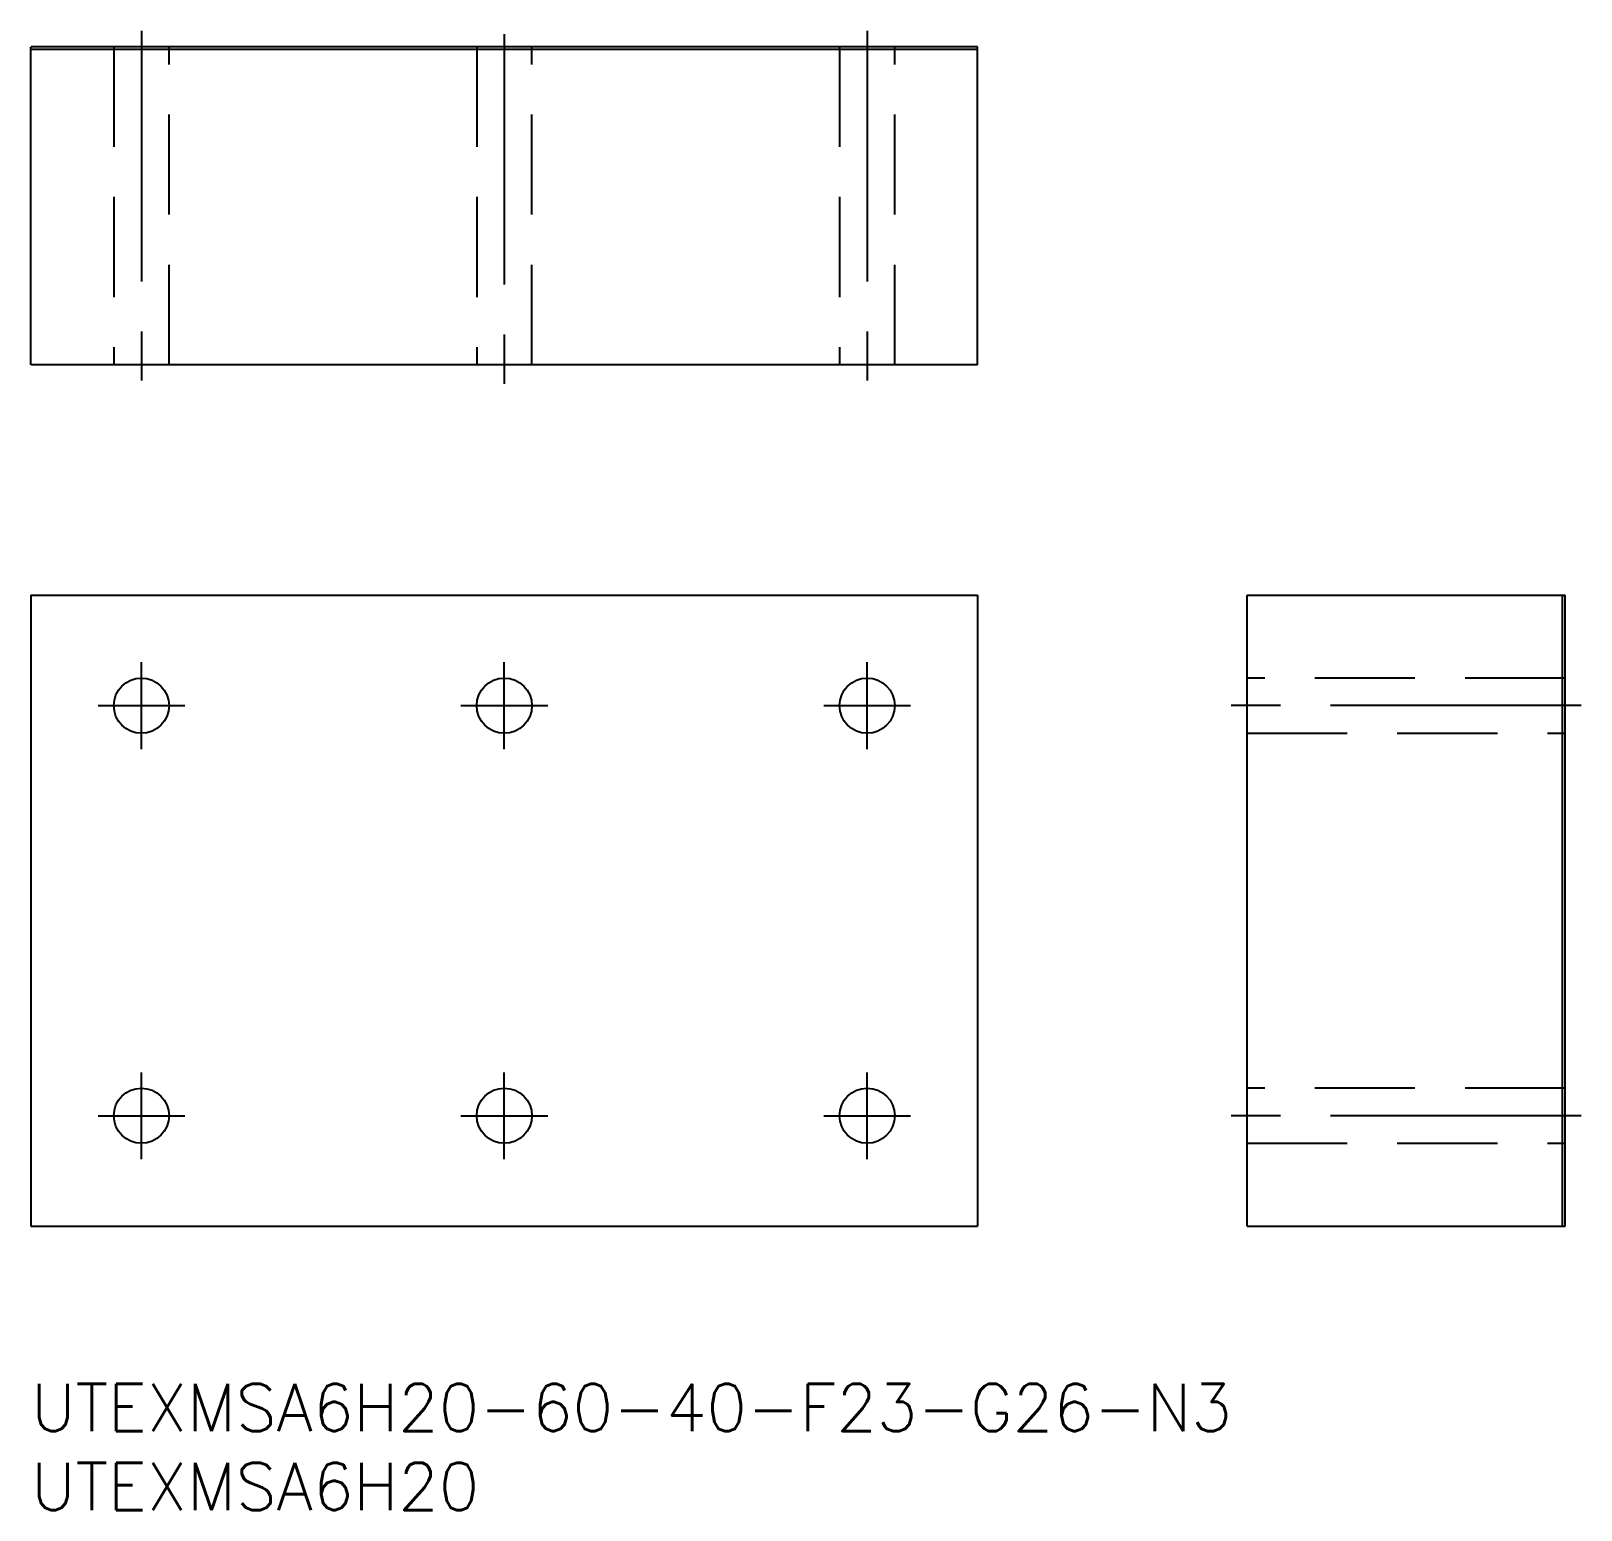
# Model space of a CAD drawing. Extents: x 0 to 98.2, y -8 to 85.8.
import ezdxf

# ---------------------------------------------------------------- set-up
doc = ezdxf.new("R2010")
doc.units = 0
doc.header["$LTSCALE"] = 0.5
doc.linetypes.add('CENTER', pattern=[50.8, 31.75, -6.35, 6.35, -6.35])
doc.linetypes.add('DASHED', pattern=[19.05, 12.7, -6.35])
for name, color, linetype in [('MSM_CENTER', 1, 'CENTER'), ('MSM_CONTINUOUS', 7, 'CONTINUOUS'), ('MSM_DASHED', 4, 'DASHED'), ('MSM_PART_NUMBER', 7, 'CONTINUOUS')]:
    doc.layers.add(name, color=color, linetype=linetype)
doc.styles.get("Standard").update_dxf_attribs({"font": 'txt.shx', "height": 1, "bigfont": 'bigfont.shx'})

# ---------------------------------------------------------------- blocks, each defined once
blk = doc.blocks.new('*U19')
at = {"layer": 'MSM_PART_NUMBER'}
blk.add_text('UTEXMSA6H20-60-40-F23-G26-N3', height=3, dxfattribs=at).set_placement((0, -3))
blk = doc.blocks.new('*U20')
at = {"layer": 'MSM_PART_NUMBER'}
blk.add_text('UTEXMSA6H20', height=3, dxfattribs=at).set_placement((0, -8))

msp = doc.modelspace()

# ---------------------------------------------------------------- linework, layer by layer
at = {"layer": 'MSM_CENTER'}
for p, q in [((7, 85.776), (7, 63.606)), ((30, 85.576), (30, 63.406)), ((53, 85.776), (53, 63.606)), ((7, 40.25), (7, 45.75)), ((30, 40.25), (30, 45.75)), ((53, 40.25), (53, 45.75)), ((4.25, 43), (9.75, 43)), ((27.25, 43), (32.75, 43)), ((50.25, 43), (55.75, 43)), ((98.249, 43), (76.079, 43)), ((7, 14.25), (7, 19.75)), ((30, 14.25), (30, 19.75)), ((53, 14.25), (53, 19.75)), ((4.25, 17), (9.75, 17)), ((27.25, 17), (32.75, 17)), ((50.25, 17), (55.75, 17)), ((98.249, 17), (76.079, 17))]:
    msp.add_line(p, q, dxfattribs=at)
at = {"layer": 'MSM_CONTINUOUS'}
for p, q in [((0, 64.606), (0, 84.776)), ((60, 84.776), (0, 84.776)), ((60, 84.606), (0, 84.606)), ((60, 64.606), (60, 84.776)), ((60, 64.606), (0, 64.606)), ((0, 50), (0, 10)), ((0, 50), (60, 50)), ((60, 50), (60, 10)), ((77.079, 50), (97.249, 50)), ((77.079, 10), (77.079, 50)), ((97.079, 10), (97.079, 50)), ((97.249, 10), (97.249, 50)), ((0, 10), (60, 10)), ((77.079, 10), (97.249, 10))]:
    msp.add_line(p, q, dxfattribs=at)
for centre in [(7, 43), (30, 43), (53, 43), (7, 17), (30, 17), (53, 17)]:
    msp.add_circle(centre, 1.75, dxfattribs=at)
at = {"layer": 'MSM_DASHED'}
for p, q in [((5.25, 84.776), (5.25, 64.606)), ((8.75, 64.606), (8.75, 84.776)), ((28.25, 84.776), (28.25, 64.606)), ((31.75, 64.606), (31.75, 84.776)), ((51.25, 84.776), (51.25, 64.606)), ((54.75, 64.606), (54.75, 84.776)), ((97.249, 44.75), (77.079, 44.75)), ((77.079, 41.25), (97.249, 41.25)), ((97.249, 18.75), (77.079, 18.75)), ((77.079, 15.25), (97.249, 15.25))]:
    msp.add_line(p, q, dxfattribs=at)

# ---------------------------------------------------------------- block references
at = {"layer": 'MSM_CONTINUOUS'}
for name in ['*U19', '*U20']:
    msp.add_blockref(name, (0, 0), dxfattribs=at)

doc.saveas('drawing.dxf')
